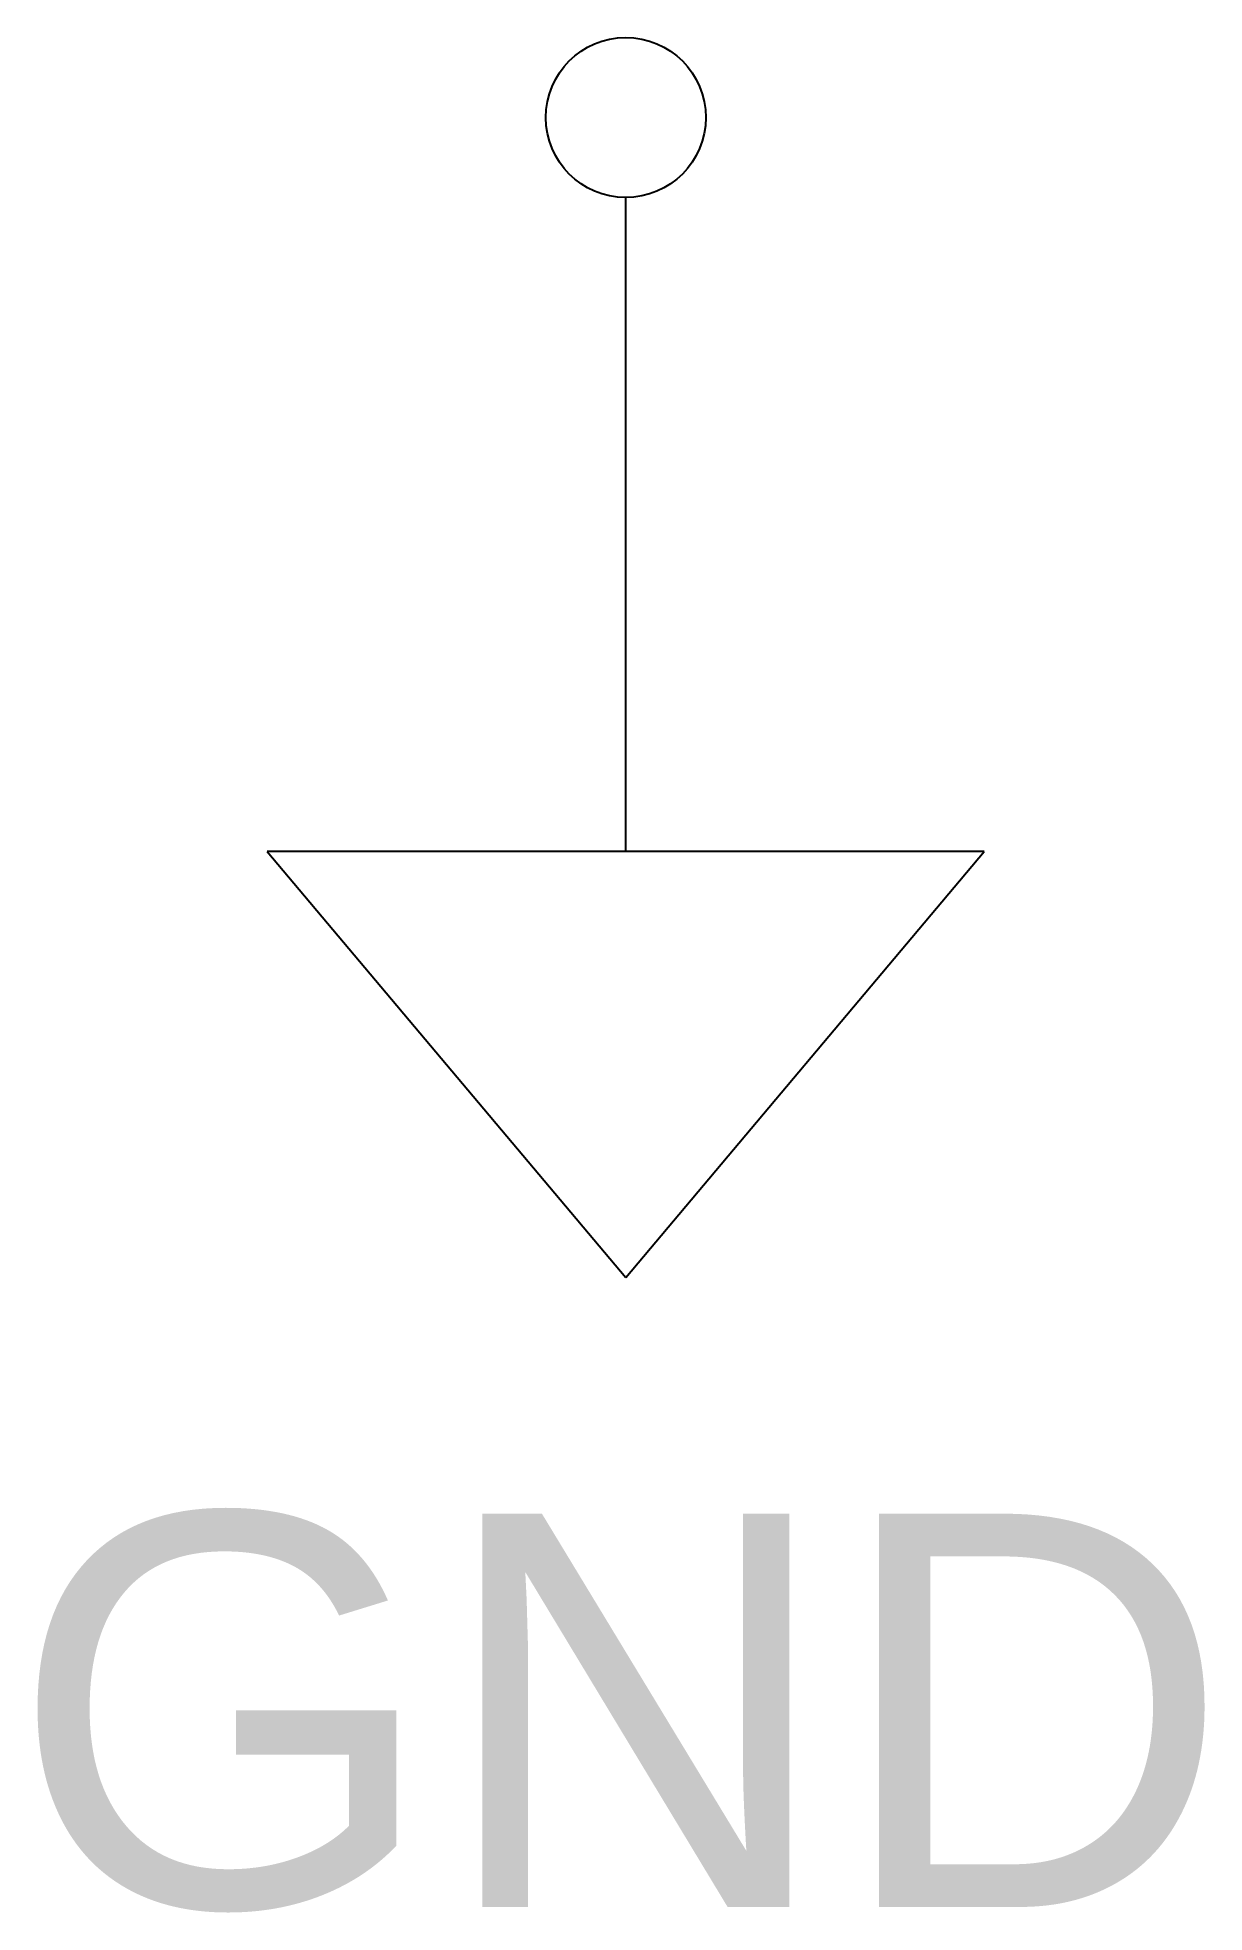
# Model space of a CAD drawing. Header units: millimetres. Extents: x -3.9 to 3.8, y -7.1 to 5.4.
import ezdxf
from ezdxf.enums import TextEntityAlignment as Align

# ---------------------------------------------------------------- set-up
doc = ezdxf.new("R2010")
doc.units = ezdxf.units.MM
doc.layers.add('www.linecad.com', color=7, linetype='Continuous')
doc.styles.get("Standard").update_dxf_attribs({"font": 'arial.ttf'})

msp = doc.modelspace()

# ---------------------------------------------------------------- linework, layer by layer
at = {"layer": 'www.linecad.com'}
for p, q in [((-2.407, -0.031), (-0.014, -2.877)), ((2.378, -0.031), (-2.407, -0.031)), ((-0.014, -2.877), (2.378, -0.031))]:
    msp.add_line(p, q, dxfattribs=at)
msp.add_lwpolyline([(-0.014, -0.031), (-0.014, 4.334)], dxfattribs=at)
msp.add_circle((-0.014, 4.869), 0.534, dxfattribs=at)

# ---------------------------------------------------------------- texts
msp.add_text('GND', height=2.6257, dxfattribs=at).set_placement((-0.05, -5.766), align=Align.MIDDLE_CENTER)

doc.saveas('drawing.dxf')
